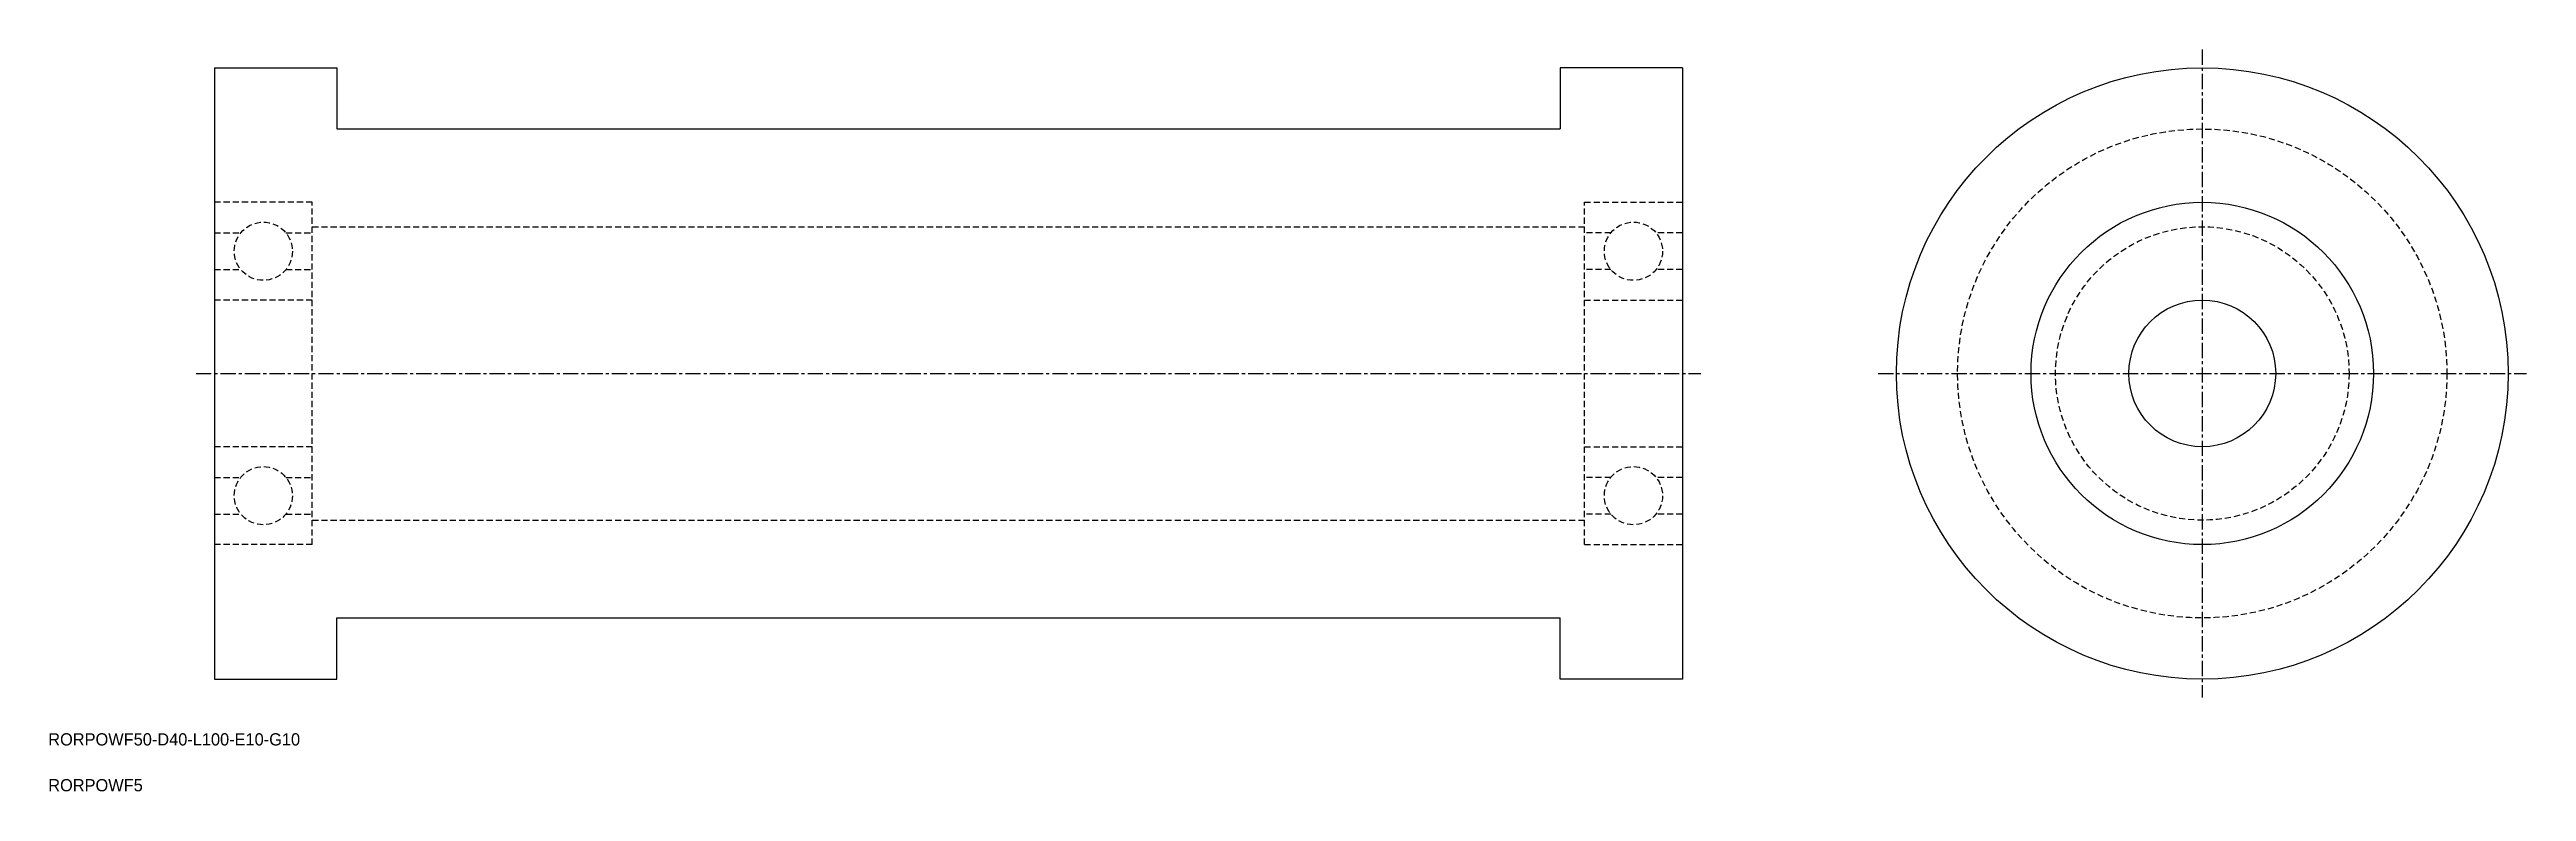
# Model space of a CAD drawing. Extents: x 32 to 234, y -16 to 45.
import ezdxf

# ---------------------------------------------------------------- set-up
doc = ezdxf.new("R2010")
doc.units = 0
doc.linetypes.add('CENTER', pattern=[2, 1.25, -0.25, 0.25, -0.25])
doc.linetypes.add('DASHED', pattern=[0.75, 0.5, -0.25])
doc.layers.get('0').update_dxf_attribs({"linetype": 'CONTINUOUS'})
doc.layers.add('CENTER', color=1, linetype='CENTER')

msp = doc.modelspace()

# ---------------------------------------------------------------- linework, layer by layer
at = {"color": 7, "linetype": 'CONTINUOUS'}
for p, q in [((45.33, 43.55), (45.33, -6.45)), ((45.33, 43.55), (55.33, 43.55)), ((55.33, 43.55), (55.33, 38.55)), ((155.33, 43.55), (155.33, 38.55)), ((165.33, 43.55), (155.33, 43.55)), ((165.33, 43.55), (165.33, -6.45)), ((55.33, 38.55), (155.33, 38.55)), ((55.33, -1.45), (155.33, -1.45)), ((55.33, -6.45), (55.33, -1.45)), ((155.33, -6.45), (155.33, -1.45)), ((45.33, -6.45), (55.33, -6.45)), ((165.33, -6.45), (155.33, -6.45))]:
    msp.add_line(p, q, dxfattribs=at)
at = {"color": 3, "linetype": 'DASHED'}
for p, q in [((53.33, 32.55), (45.33, 32.55)), ((53.33, 4.55), (53.33, 32.55)), ((157.33, 32.55), (165.33, 32.55)), ((157.33, 4.55), (157.33, 32.55)), ((53.33, 30.55), (157.33, 30.55)), ((45.33, 30.05), (47.48, 30.05)), ((51.18, 30.05), (53.33, 30.05)), ((159.48, 30.05), (157.33, 30.05)), ((165.33, 30.05), (163.18, 30.05)), ((45.33, 27.05), (47.48, 27.05)), ((51.18, 27.05), (53.33, 27.05)), ((159.48, 27.05), (157.33, 27.05)), ((165.33, 27.05), (163.18, 27.05)), ((53.33, 24.55), (45.33, 24.55)), ((157.33, 24.55), (165.33, 24.55)), ((53.33, 12.55), (45.33, 12.55)), ((157.33, 12.55), (165.33, 12.55)), ((45.33, 10.05), (47.48, 10.05)), ((51.18, 10.05), (53.33, 10.05)), ((159.48, 10.05), (157.33, 10.05)), ((165.33, 10.05), (163.18, 10.05)), ((45.33, 7.05), (47.48, 7.05)), ((51.18, 7.05), (53.33, 7.05)), ((53.33, 6.55), (157.33, 6.55)), ((159.48, 7.05), (157.33, 7.05)), ((165.33, 7.05), (163.18, 7.05)), ((53.33, 4.55), (45.33, 4.55)), ((157.33, 4.55), (165.33, 4.55))]:
    msp.add_line(p, q, dxfattribs=at)
at = {"color": 7, "linetype": 'CONTINUOUS'}
for radius in [25, 14, 6]:
    msp.add_circle((207.83, 18.55), radius, dxfattribs=at)
at = {"color": 3, "linetype": 'DASHED'}
for centre, radius in [((207.83, 18.55), 20), ((49.33, 28.55), 2.38), ((161.33, 28.55), 2.38), ((207.83, 18.55), 12), ((49.33, 8.55), 2.38), ((161.33, 8.55), 2.38)]:
    msp.add_circle(centre, radius, dxfattribs=at)
at = {"layer": 'CENTER', "color": 1, "linetype": 'CENTER'}
for p, q in [((207.83, 45.05), (207.83, -7.95)), ((43.83, 18.55), (166.83, 18.55)), ((181.33, 18.55), (234.33, 18.55))]:
    msp.add_line(p, q, dxfattribs=at)

# ---------------------------------------------------------------- texts
at = {"color": 7, "linetype": 'CONTINUOUS'}
for s, p in [('RORPOWF50-D40-L100-E10-G10', (31.75, -11.88)), ('RORPOWF5', (31.75, -15.63))]:
    msp.add_text(s, height=1, dxfattribs=at).set_placement(p)

doc.saveas('drawing.dxf')
